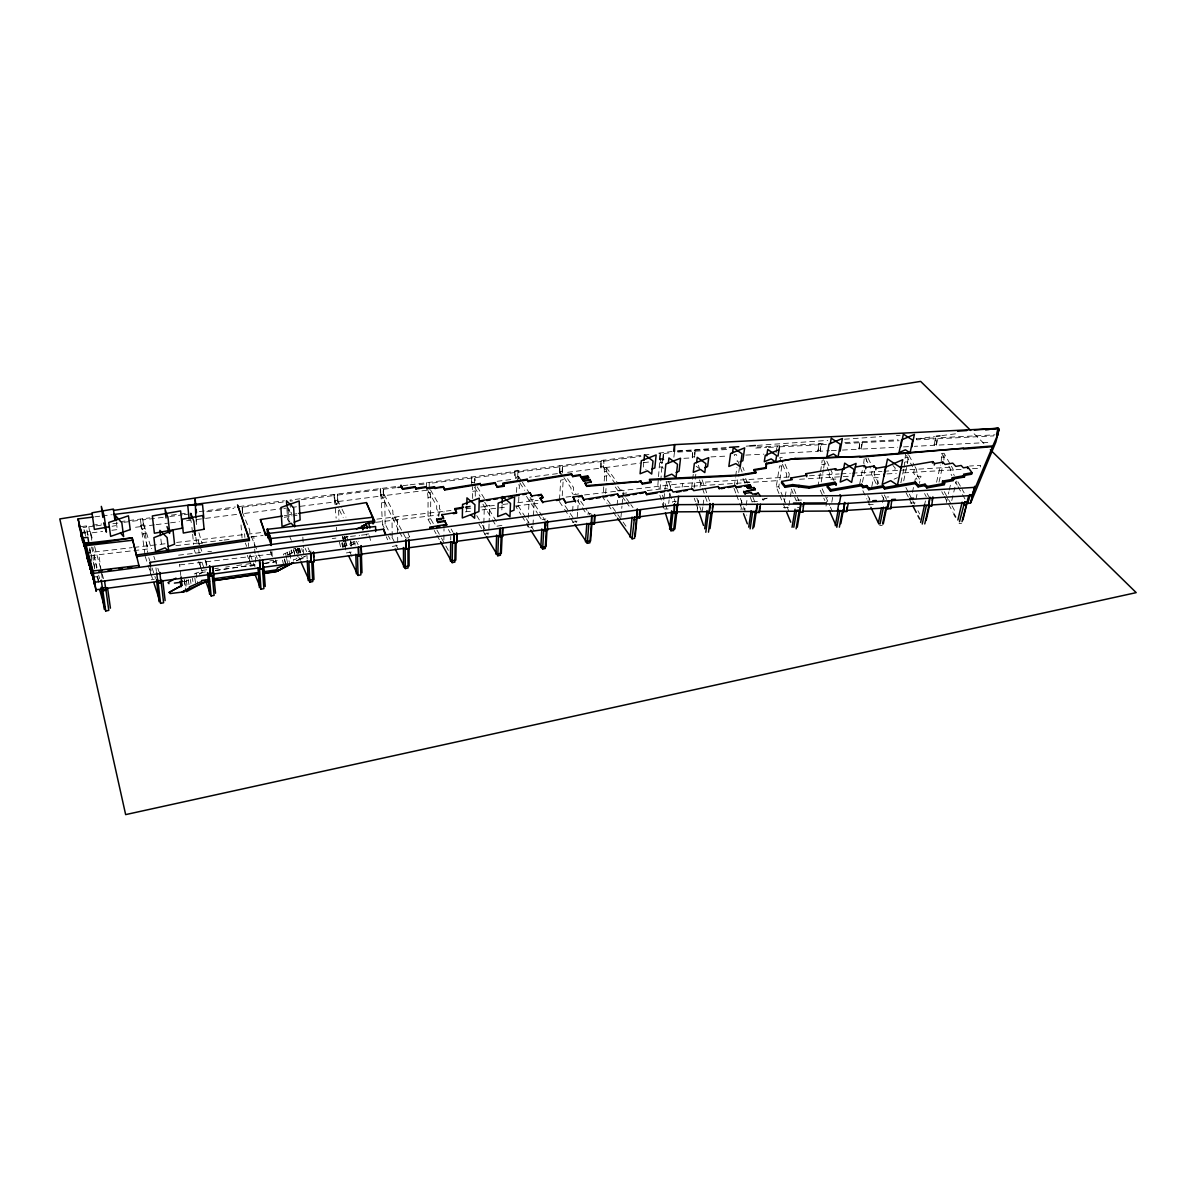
<?xml version="1.0" encoding="UTF-8"?>
<svg xmlns="http://www.w3.org/2000/svg" width="1196" height="1196" viewBox="0 0 1196 1196"><rect width="100%" height="100%" fill="white"/><g stroke="black" fill="none" stroke-linecap="round" stroke-linejoin="round"><path stroke-width="0.75" stroke-dasharray="5 3.75" d="M429.215 487.221L429.229 482.362L429.648 483.393L472.076 477.996L471.971 482.87M426.479 487.564L426.494 482.706L426.912 483.737L417.838 484.888M430.68 524.072L427.989 519.258L428.078 497.506L426.987 488.865M433.311 523.579L430.605 518.765L430.724 497.013L429.633 488.387M438.753 516.552L438.797 512.815L444.209 511.858M443.88 539.845L444.015 528.647M450.728 539.934L450.772 536.421M466.679 511.275L466.829 504.577M471.478 483.468L471.628 476.965L471.299 478.086M472.659 498.538L472.599 486.667M474.618 483.064L474.782 476.561L475.156 480.837M475.305 496.25L475.201 486.189M483.633 530.516L483.797 524.954M483.842 523.101L484.335 506.386L489.657 505.445L489.119 522.144M489.059 523.998L488.775 533.267L483.528 534.238M501.857 509.93L502.051 504.921M514.893 470.641L514.624 477.159L517.689 476.77L518.556 478.564L518.84 472.031L517.973 470.252L514.893 470.641L515.476 478.953M516.552 492.423L516.866 485.247L519.408 484.769L519.094 491.945M517.689 476.77L517.973 470.252M525.403 517.225L518.466 506.282L519.019 493.739M533.027 524.969L533.401 517.584M533.491 515.745L534.343 499.136L529.125 500.063L527.765 527.765L532.938 526.823M662.509 458.517L660.222 488.058L657.636 488.147L659.908 458.606L662.509 458.517L663.601 461.85M559.818 473.317L559.713 465.767L559.818 473.317L529.32 477.204M559.504 499.779L560.715 480.164L563.226 479.686L563.107 475.096M562.613 472.973L562.509 465.408L562.09 471.971L559.309 472.315M562.21 495.742L563.226 479.686M572.615 511.305L573.108 503.95M577.578 512.217L576.935 521.396L571.852 522.323M577.713 510.378L578.475 499.36M600.99 468.085L600.96 460.52L600.99 468.085L566.261 472.495M615.536 484.021L603.188 466.754L603.711 460.176L604.608 476.172L603.89 485.053M603.741 486.817L602.874 497.476L607.045 503.381M605.61 493.455L606.043 488.132M606.641 481.031L606.237 467.307L603.771 467.771L641.774 462.897M617.106 505.235L617.585 499.749M779.867 479.835L782.453 461.387M620.963 517.106L621.95 506.147M622.114 504.323L622.608 498.837M622.772 497.013L623.43 489.702L618.377 490.599M643.822 462.09L643.269 467.666L646.079 469.789M820.576 471.583L822.22 460.146M823.7 468.025L824.747 460.071M659.31 459.623L659.998 453.015L658.682 453.179L660.581 453.987L659.893 460.595L659.31 459.623L666.77 459.727M662.719 459.189L663.406 452.581L663.302 460.161M663.033 507.268L665.783 481.853L671.106 481.719L670.104 490.794M864.185 458.83L863.691 463.315L866.188 463.226L866.681 458.756M668.699 503.501L669.102 499.868M669.297 498.059L669.91 492.617M673.886 457.186L674.439 452.223M788.897 477.025L682.796 483.483L681.182 491.885M683.903 458.307L692.394 457.874L692.783 450.309L695.011 450.189L694.622 457.754L695.011 450.189M692.394 457.874L692.783 450.309M691.602 488.013L693.291 473.96M694.173 487.923L695.863 473.885M904.146 467.158L905.581 453.777M697.178 510.662L697.612 507.044M697.836 505.235L698.733 497.999M700.079 487.146L700.512 483.528L705.804 483.408M903.713 480.867L907.719 461.91L908.063 453.703M702.411 510.528L702.859 506.91M703.084 505.101L703.995 497.865M941.237 461.581L941.611 453.389L944.078 453.314L950.476 464.631M943.898 460.012L944.078 453.314M734.239 486.578L735.45 477.832M735.69 476.083L736.9 467.337M737.035 484.739L738.5 474.244M738.739 472.495L739.472 467.247M741.012 505.504L742.028 498.298M746.199 505.37L747.246 498.164M762.465 499.524L768.774 497.7L762.465 499.524L763.541 500.945M776.084 452.536L777.086 446.003L779.269 445.884L779.732 446.841L778.97 451.744M778.267 452.432L779.269 445.884M779.015 493.619L776.249 486.892L779.523 465.977L782.064 465.902M782.932 496.893L778.775 486.802L779.598 481.584M786.235 477.084L786.714 474.169L782.513 464.272M784.307 502.185L784.89 498.583M785.174 496.789L786.34 489.613M788.822 476.995L789.285 474.079L785.069 464.183M788.882 505.639L790.048 498.463M790.347 496.669L791.528 489.478M780.51 453.284L818.094 451.341L818.722 443.865L820.89 443.761L821.383 444.703L820.262 451.221L829.501 450.743M818.094 451.341L818.722 443.865M820.262 451.221L820.89 443.761M820.262 473.317L818.139 485.471L824.851 500.526M821.248 481.913L823.386 469.759M829.576 472.764L829.052 475.679L830.607 479.073M826.032 506.043L827.632 497.088M831.773 502.32L832.76 496.968M842.433 450.07L859.072 449.203L859.775 441.773L862.451 442.595L861.21 449.098L897.733 447.199M859.072 449.203L859.775 441.773M861.21 449.098L861.912 441.653M859.685 484.066L862.69 468.503M862.495 482.257L864.843 470.148M872.078 471.374L871.51 474.289L876.249 483.857M874.62 471.299L874.052 474.199L878.806 483.767M868.595 502.739L870.015 495.607M871.779 486.697L873.543 477.772L878.671 477.653L877.236 484.784M882.543 502.47L883.65 497.088L888.852 496.953M900.887 482.676L903.787 468.892M914.222 470.013L913.609 472.898L916.973 479.252M912.428 492.363L913.968 485.247M914.342 483.483L915.882 476.367L920.965 476.247L919.41 483.348M915.912 499.33L917.078 494.008M934.39 445.286L935.227 437.9L916.226 438.872L916.809 439.814L935.825 438.842L934.39 445.286L914.387 446.332M936.483 445.181L937.335 437.796L936.483 445.181L990.288 442.385M924.628 504.518L925.42 500.945M936.573 482.212L940.46 465.02M939.01 482.123L942.523 466.649M946.38 502.484L948.847 491.855M949.25 490.076L950.91 482.99M951.777 500.571L956.352 481.106M347.169 536.57L343.925 538.394L347.214 536.69M350.652 545.391L358.307 541.16M185.245 581.809L188.385 580.045M199.403 574.125L202.543 572.406M288.042 554.824L299.359 548.725M277.203 560.446L274.063 562.12L264.884 563.421M288.191 554.615L299.164 548.77M296.668 560.819L306.146 555.781M350.921 545.481L358.77 541.325M199.358 573.886L202.468 572.241M894.07 479.177L897.448 477.682M518.466 506.282L515.939 506.775L520.873 514.594M405.668 537.886L392.886 513.891L392.856 510.841L383.662 493.604L380.956 494.098L382.466 524.655L385.142 524.147L391.077 535.509M427.989 519.258L430.605 518.765M604.608 476.172L607.075 475.709M472.839 491.332L475.44 490.838M604.548 471.598L607.015 471.134M427.779 492.812L430.425 492.333M521.396 480.792L518.451 476.262L515.895 476.741L518.84 481.27M382.122 502.783L384.813 502.29L383.662 493.604M560.341 474.274L559.818 471.702L562.344 471.239M428.078 497.506L430.724 497.013M289.043 522.338L288.116 510.184L290.912 509.675L290.105 505.639M335.373 504.219L338.124 503.71L337.317 499.704L334.566 500.197L336.136 518.122M288.625 514.968L291.42 514.459L290.912 509.675M381.748 498.059L384.454 497.581M471.807 482.75L474.408 482.272M86.575 553.494L90.687 552.746M351.295 552.044L345.749 553.045L345.24 537.124M496.983 526.195L502.365 525.223M392.318 546.452L397.76 545.466L397.506 517.345L392.004 518.317L392.243 539.426M542.356 519.617L545.869 518.974M587.55 514.086L591.018 513.458M141.726 529.125L144.686 528.587L143.864 524.446L140.904 524.969L145 554.72M142.459 533.984L145.404 533.461L144.686 528.587M92.526 577.369L96.682 576.621L96.906 577.384M151.279 579.746L154.254 579.223M308.254 551.625L311.154 551.102M201.048 572.705L205.443 571.912M250.143 566.216L255.884 565.17L254.703 549.099M406.177 538.14L408.972 537.632M298.297 559.459L303.934 558.442M112.095 526.27L115.623 525.642M80.775 532.564L84.841 531.846L83.87 528.483L84.542 533.012M91.793 540.263L90.986 535.36L87.966 535.898L87.129 531.727L90.148 531.188L92.63 539.665M80.894 533.042L84.961 532.31L86.037 536.032M81.029 533.446L85.095 532.728M573.736 494.77L578.864 493.858M250.876 537.094L253.791 536.585L254.569 547.305M198.222 543.941L202.662 543.163M465.379 506.88L472.45 505.714M465.364 507.642L472.435 506.476M284.155 515.76L296.952 513.712M284.244 517.315L297.027 515.267M215.25 570.552L256.961 564.377M264.226 563.361L275.11 561.761M201.855 570.477L207.357 569.7M214.697 568.668L218.375 568.145M225.715 567.113L229.378 566.59M236.718 565.559L244.059 564.527M245.898 564.258L251.399 563.48M269.758 560.894L273.436 560.386L274.108 563.585M215.325 570.432L257.544 564.452M916.226 438.872L934.495 436.525M941.805 435.598L958.235 433.475M81.104 526.614L88.683 525.642L89.76 533.102L102.647 531.458M92.376 525.179L101.615 523.998M120.063 521.665L149.844 517.868M171.372 515.132L178.548 514.22M180.342 513.996L185.724 513.308M199.313 511.589L235.358 506.999M238.961 506.551L284.394 500.765M395.682 486.623L290 500.063L290.299 501.139L293.962 500.661M402.932 485.696L408.359 485.008M410.183 484.784L642.192 455.287M644.031 455.048L651.357 454.121M658.682 453.179L672.092 451.475M82.973 527.526L86.441 527.092L86.306 525.956L87.368 533.401L87.233 532.265L89.61 531.951L89.76 533.102M94.379 526.076L88.833 526.778L88.683 525.642M96.218 525.836L101.765 525.134M112.843 523.728L122.082 522.547M123.936 522.308L140.56 520.2L140.381 519.079L141.337 526.539L133.967 527.466M154.374 524.88L143.64 526.24L142.668 518.78L142.862 519.901L167.993 516.702M169.787 516.478L182.36 514.878M184.154 514.654L189.536 513.966M206.759 511.768L233.818 508.33M242.504 512.546L242.011 506.162L242.28 507.254L284.708 501.842M301.287 499.734L334.626 495.488L334.865 501.931L292.512 507.313M337.706 495.099L380.657 489.627L380.762 496.086L337.93 501.543L337.362 494.038L337.93 501.543M426.882 490.225L383.468 495.742L382.989 488.237L383.378 489.284L396.07 487.669M475.246 477.593L515.76 472.435M518.84 472.031L559.683 466.844M563.017 466.41L601.513 461.507M604.264 461.163L640.936 456.483M664.004 453.553L670.956 452.671M143.445 525.119L141.158 525.418L141.337 526.539M334.237 495.533L333.893 494.471L334.521 500.855L337.586 500.466M380.657 489.627L380.268 488.581L380.373 495.039L383.094 494.695M600.452 467.098L603.188 466.754M111.856 530.291L119.226 529.35M156.168 524.655L168.696 523.056M170.49 522.831L179.445 521.695M186.606 520.783L190.179 520.32M196.607 519.513L203.798 518.601M205.592 518.361L237.929 514.25M244.552 513.413L282.047 508.644M283.826 508.42L287.399 507.956M497.117 481.3L511.798 479.432M643.598 462.673L649.024 461.985M94.843 516.822L100.404 516.134M102.258 515.91L111.512 514.743M180.342 581.884L185.35 581.271L186.053 586.204M194.23 573.96L200.121 571.703L200.016 570.731M90.492 555.677L151.728 548.515M175.842 545.69L222.247 540.263M224.101 540.054L231.516 539.187M251.937 536.795L263.06 535.494M376.262 522.263L439.366 514.878M465.334 511.843L472.764 510.976M482.048 509.885L508.016 506.85M515.446 505.983L539.56 503.157M623.071 493.395L626.779 492.961M647.2 490.569L667.607 488.177M675.037 487.31L779.134 480.523M355.018 541.459L351.086 542.7M293.483 548.859L295.591 548.605L297.445 556.559M290.688 558.218L289.208 551.207L291.361 550.952L291.301 549.981L292.751 556.349M283.497 555.064L283.437 554.137L289.238 551.849M179.819 564.886L271.896 554.047M344.224 542.835L345.076 545.959L346.975 545.735L346.945 544.808L351.116 543.672L350.249 540.547M345.076 545.959L342.998 546.826L341.727 542.117M85.768 553.015L132.128 547.619M133.982 547.409L165.497 543.731M176.619 542.431L245.225 534.448M247.079 534.238L261.909 532.504M376.86 519.124L451.027 510.483M465.872 508.749L473.287 507.896M480.702 507.029L495.533 505.295M502.948 504.428L508.509 503.785M517.778 502.709L538.17 500.332M565.992 497.088L571.553 496.445M584.53 494.935L682.796 483.483M178.593 555.168L200.539 552.567M207.865 551.715L211.528 551.296M368.757 533.954L366.544 534.208L366.574 535.24M332.249 538.529L335.897 538.11M343.207 537.258L348.679 536.615M350.503 536.406L359.637 535.345M361.461 535.135L368.757 534.283L371.044 542.072M677.564 451.012L727.631 447.468M746.184 446.168L749.892 445.899M757.307 445.375L827.782 440.397M844.481 439.216L881.572 436.585M896.402 435.538L900.11 435.269M799.586 479.267L849.788 476.202M857.218 475.739L885.1 474.035M886.969 473.915L896.267 473.347M903.698 472.898L961.33 469.37M972.483 468.683L979.928 468.234L980.63 465.364L969.463 466.036M809.378 475.784L839.158 473.975M841.012 473.855L850.326 473.287M852.18 473.182L881.975 471.359M883.829 471.254L952.704 467.053M677.295 451.101L727.691 448.53M756.978 447.02L826.197 443.492M844.854 442.535L898.017 439.814M677.848 452.058L693.187 451.266M695.414 451.146L728.185 449.472M755.797 448.066L766.681 447.498M768.49 447.409L777.55 446.945L777.086 446.003M779.732 446.841L819.23 444.807M821.383 444.703L826.944 444.419M845.482 443.462L860.298 442.714M862.451 442.595L899.063 440.726M937.918 438.738L993.727 435.882M692.006 456.917L694.218 456.797M817.601 450.384L819.768 450.279M858.549 448.261L860.686 448.156M933.807 444.359L935.9 444.239M710.962 456.902L727.303 456.05M745.811 455.093L763.885 454.151M831.34 450.653L840.594 450.174M903.488 446.9L912.578 446.422M941.058 437.616L994.952 434.851M879.688 525.642L882.259 525.537M959.072 523.414L961.599 523.31M776.249 486.892L778.775 486.802M905.791 457.53L908.272 457.455M941.82 457.126L944.287 457.051M659.848 467.008L662.449 466.918M821.787 464.646L824.298 464.556M905.237 461.985L907.719 461.91M782.259 457.59L779.717 457.679L781.81 462.613M660.087 462.448L662.704 462.359M664.587 509.048L668.101 508.943M910.111 503.023L915.134 502.888M868.251 504.518L873.304 504.383M783.44 507.567L788.583 507.433M740.488 509.107L745.676 508.973M672.66 501.632L676.278 501.543M796.566 500.152L801.858 500.018M752.463 501.707L757.786 501.573M830.846 479.192L836.019 479.073M744.346 482.078L749.593 481.943M797.448 507.268L799.197 507.732M696.162 466.261L699.032 468.369M983.904 443.462L973.2 432.907M289.94 522.069L287.563 519.707L286.861 507.627M892.889 465.438L895.221 468.07L894.922 469.535L892.59 466.903M762.585 498.777L763.661 500.197M606.237 467.307L618.033 483.543M617.779 486.518L625.418 497.058M626.495 498.568L629.769 503.082M630.86 504.592L633.043 507.597M615.282 486.996L618.556 491.511M622.907 497.551L625.074 500.556M626.166 502.066L630.516 508.091M607.404 499.958L611.59 505.863M612.636 507.328L616.807 513.234M617.854 514.714L622.04 520.604M623.086 522.084L626.211 526.509M608.091 504.862L612.262 510.767M613.294 512.247L616.433 516.672M567.472 478.699L573.632 487.639L573.422 490.629L575.515 493.679M580.733 501.274L586.997 510.408M588.043 511.918L590.121 514.968M559.818 471.702L562.897 476.187M563.914 477.667L571.09 488.118L570.881 491.108L572.974 494.157M577.13 500.242L581.301 506.327M582.347 507.852L586.503 513.951M564.99 505.729L569.132 511.903M570.178 513.458L576.397 522.712M559.384 501.573L563.525 507.747M564.572 509.302L569.745 517.031M570.776 518.571L573.886 523.22M522.383 482.302L529.245 492.857M530.097 497.401L542.072 515.865M543.074 517.405L545.062 520.484M519.812 482.78L524.7 490.33M526.509 496.355L537.467 513.293M538.454 514.833L542.446 520.993M526.404 518.795L530.366 525.044M531.353 526.599L535.33 532.848M521.875 516.149L529.783 528.662M935.227 437.9L935.825 438.842M477.219 486.862L484.694 499.091M484.604 502.111L496.968 522.383M474.603 487.34L480.194 496.519M659.998 453.015L660.581 453.987M482.93 504.159L491.466 518.212M492.408 519.782L496.205 526.016M476.785 515.64L481.51 523.564M482.466 525.149L488.132 534.642M478.923 524.057L485.531 535.15M430.53 489.941L439.395 505.415L439.366 508.464L442.072 513.204M451.116 529.006L452.925 532.175M427.869 490.42L436.719 505.923L436.69 508.958L439.395 513.712M448.395 529.529L450.204 532.698M951.388 466.246L953.227 469.475L952.554 472.36L954.333 475.53M957.906 481.839L964.155 492.901M941.611 453.389L945.259 459.862M948.906 466.335L950.73 469.565L950.058 472.45L951.837 475.604M955.395 481.928L957.174 485.098M958.056 486.682L961.614 493.006M962.496 494.576L965.172 499.33M436.899 529.992L440.502 536.421M441.399 538.021L444.987 544.434M445.884 546.049L448.59 550.863M434.253 530.501L436.047 533.715M436.944 535.33L439.635 540.144M944.227 491.631L947.695 497.97M948.563 499.554L951.164 504.293M952.031 505.878L955.514 512.217M941.76 491.72L943.495 494.89M944.362 496.475L947.815 502.813M948.682 504.398L953.018 512.322M908.93 455.317L914.133 465.05M915 466.679L916.734 469.923L916.121 472.809L921.189 482.332M927.109 493.425L928.799 496.609M906.448 455.407L912.503 466.769M924.568 493.529L926.242 496.699M380.956 494.098L398.657 530.411M399.509 532.026L402.903 538.424M391.929 537.139L398.702 550.13M559.713 465.767L560.221 466.769M382.466 524.655L384.155 527.899M388.386 536.032L390.075 539.276M905.91 487.549L908.482 492.513M909.349 494.157L911.92 499.121M912.772 500.78L914.492 504.084M917.915 510.692L919.619 513.996M906.015 492.603L908.571 497.566M909.423 499.21L911.98 504.174M868.102 458.247L870.553 463.136M884.352 494.935L886.744 499.719M865.605 458.337L870.464 468.114M881.781 495.024L884.158 499.808M337.317 499.704L341.249 507.642M342.026 509.227L345.958 517.165M356.453 541.325L358.053 544.569M334.566 500.197L338.483 508.151M339.26 509.735L343.177 517.689M353.642 541.863L355.227 545.107M867.788 495.622L871.002 502.275M343.79 541.265L342.519 536.556L346.496 545.241M349.681 551.819L352.073 556.768M862.884 490.719L866.891 499.031M867.683 500.705L870.09 505.684M342.161 542.476L344.553 547.409M407.941 532.713L409.525 536.869L407.941 533.491M826.825 461.208L832.132 472.674L831.609 475.589L833.956 480.672M823.536 459.638L828.828 471.119M308.015 547.783L309.51 551.072M288.027 507.762L291.675 515.805M305.144 548.336L306.639 551.625M386.278 536.765L387.639 539.77M822.145 488.73L829.635 505.445M830.383 507.119L833.373 513.802M736.781 455.556L736.347 454.615L734.15 454.719L734.568 455.676M297.864 548.216L301.571 556.559M289.881 537.064L291.361 540.413M295.068 548.755L300.256 560.431M471.628 476.965L472.076 477.996M793.875 488.91L798.943 500.825M791.274 489L796.312 500.93M242.19 511.903L249.635 529.828L249.874 532.938M251.25 536.271L258.157 552.926M258.844 554.6L260.235 557.934M783.634 498.568L786.4 505.295M787.103 506.969L789.868 513.697M255.929 555.153L257.29 558.487M779.702 495.294L782.468 502.021M783.156 503.71L785.234 508.749M245.3 542.999L246.675 546.378M250.128 554.824L254.942 566.65M247.288 555.363L248.663 558.741M249.336 560.446L252.087 567.203M742.851 467.202L744.136 470.506M745.646 478.415L747.65 483.558M752.957 497.252L754.96 502.38M739.621 465.618L737.05 458.995L737.17 461.536M740.264 467.277L743.464 475.574M743.06 478.505L745.033 483.647M750.326 497.342L752.299 502.484M736.542 488.237L739.741 496.684M740.369 498.373L742.925 505.131M743.568 506.82L746.753 515.267M734 488.327L735.899 493.395M736.542 495.084L739.083 501.842M739.711 503.531L742.253 510.303M198.94 532.758L201.75 542.565M199.433 544.808L197.235 536.615M200.061 546.497L201.945 551.565M205.099 560.012L206.983 565.08M202.109 562.882L204.008 568.01M194.186 549.712L195.441 553.15M198.581 561.716L199.837 565.14M200.465 566.859L202.348 572.002M380.373 495.039L380.762 496.086M270.595 552.283L271.731 555.452M270.505 550.878L271.627 554.032M698.359 465.244L699.54 468.578M702.112 479.85L709.976 502.23M699.496 479.94L701.888 486.832M702.5 488.551L707.299 502.32M696.864 498.164L699.182 504.966M699.765 506.67L702.097 513.473M694.278 498.269L695.444 501.662M696.012 503.367L698.329 510.169M143.864 524.446L151.548 549.427M153.836 556.275L154.972 559.698M157.842 568.25L158.978 571.688M140.904 524.969L148.543 549.981M148.723 557.65L149.859 561.118M152.146 568.055L155.585 578.475M145.224 556.454L147.497 563.406M148.065 565.14L150.337 572.092M150.905 573.826L153.193 580.778M334.282 494.426L334.626 495.488M668.714 481.614L670.388 486.787M674.275 498.867L675.396 502.305M334.521 500.855L334.865 501.931M659.908 458.606L663.137 468.623M666.067 481.704L667.727 486.877M669.939 493.784L672.705 502.41M662.449 495.159L667.458 511.111M659.848 495.249L664.827 511.215M94.604 546.467L101.615 572.122M102.123 573.871L103.633 579.073M87.129 531.727L88.115 535.12M91.554 547.02L97.011 567.487M96.607 568.13L92.81 547.215M98.64 575.171L99.657 578.7M89.58 548.934L90.597 552.447M91.105 554.226L91.957 557.201M93.393 562.195L94.753 566.949M98.625 580.434L97.474 576.427L98.356 582.482M346.75 536.107L348.051 541.444M344.807 536.974L346.078 541.668M344.403 536.346L345.689 541.04M346.107 542.61L346.975 545.735M342.534 537.168L343.82 541.878M344.239 543.447L345.091 546.572M341.757 543.238L343.028 547.947M339.335 541.908L340.681 547.32M301.766 548.56L302.513 551.73M299.688 548.8L300.435 551.984M299.374 548.246L300.495 553.015M297.834 548.426L298.985 553.838M295.92 549.293L296.653 552.477M293.857 550.444L294.59 553.628M293.528 549.726L295.008 556.08M289.208 551.207L290.658 557.575M287.175 552.089L289.372 562.583M285.515 553.225L286.591 558.009M286.621 558.682L287.698 563.466M284.513 558.921L285.575 563.72M284.558 559.863L285.635 564.647M282.525 560.102L283.587 564.886M275.603 559.892L276.291 563.107M275.678 560.984L276.366 564.183M518.451 476.262L518.974 478.849M287.309 506.147L288.116 510.184M190.463 518.421L191.285 522.532M90.148 531.188L90.986 535.36M196.069 572.929L197.639 583.543M194.813 577.997L195.8 584.545M192.421 578.281L192.915 581.555M84.767 531.159L85.499 536.167M190.388 579.477L190.956 583.454M94.604 568.862L93.004 557.949L99.163 556.888L101.256 571.419M89.805 547.753L91.853 561.657M89.685 550.115L90.208 553.658M188.235 579.716L189.103 585.352M97.384 576.113L98.057 580.733M186.277 579.955L186.98 584.874M101.511 573.228L102.303 578.685M184.244 579.327L185.649 589.194M184.348 580.224L185.275 586.802M180.79 575.53L179.579 564.392M116.371 522.428L117.298 529.335M149.963 568.907L150.831 576.143M145.404 533.461L147.721 552.462M142.862 519.901L143.64 526.24M155.943 567.846L156.377 571.464M160.877 539.037L161.475 544.225M191.943 527.376L192.451 532.534M192.631 534.253L193.662 544.569M195.86 537.154L196.548 544.03M196.009 519.602L196.518 524.745L196.503 518.705M198.745 549.338L199.104 552.926M199.986 561.911L200.704 569.102M150.561 565.932L151.1 571.135M205.862 560.864L206.564 568.055M241.024 524.999L242.055 537.976M244.582 533.745L244.881 537.438M242.28 507.254L242.653 512.038M248.379 542.969L248.648 546.542M249.321 555.482L249.874 562.643M271.926 551.565L272.284 557.037M293.543 560.505L293.483 559.534L295.741 559.265L297.759 557.246M297.714 548.785L298.103 555.901M302.842 537.109L303.38 547.768M303.485 549.547L303.754 554.884M306.983 555.467L307.163 559.04M336.48 527.287L336.599 530.949M338.618 510.288L338.931 519.438M350.966 541.429L351.19 548.501M383.378 489.284L383.468 495.742M384.813 502.29L385.142 524.147M304.726 556.439L296.593 560.789L304.741 556.484"/><path stroke-width="1.5" d="M528.094 480.822L571.524 473.825L572.794 475.873L579.97 474.707L581.346 476.905L587.685 475.873L588.626 477.339L588.567 478.086L587.64 476.636L581.301 477.653L579.91 475.47L572.749 476.621L571.479 474.573L528.064 481.584L527.152 479.222L502.888 483.124L504.174 486.219L497.312 487.325L495.099 483.363L480.971 485.636L480.224 484.26L444.733 489.956L443.372 487.325L426.897 488.656L426.269 486.637L415.939 488.282L415.102 486.608L402.618 488.581L400.959 485.113M426.897 488.656L426.269 486.637M649.398 480.089L739.248 475.694L755.797 472.928L753.794 470.342L766.247 468.279L766.367 463.286L795.37 458.472L860.238 456.468L992.859 445.929L997.628 434.97L996.821 434.761M766.247 468.279L766.367 463.286M434.507 487.445L434.507 486.682L426.897 487.893M435.12 488.641L434.507 486.682M463.6 507.164L454.749 508.629L456.663 512.351L441.907 514.788L443.537 518.81L443.537 518.032L436.6 519.184L437.885 522.562L444.837 521.411L446.706 525.119L443.312 525.687M437.885 522.562L436.6 519.184M443.372 487.325L443.387 486.563L435.12 487.878M444.568 489.642L444.583 488.88M444.733 489.956L443.387 486.563M444.837 521.411L444.852 520.634L437.885 521.8M446.706 525.119L444.852 520.634M450.698 541.698L450.414 561.074L455.84 560.057L456.139 542.461M452.178 562.628L452.477 543.253L455.198 542.73L454.869 562.09L452.178 562.628L440.532 541.743M456.917 542.491L456.618 532.908L457.066 534.029L456.917 542.491L454.151 542.864L453.822 533.281M454.151 542.864L454.271 534.403M456.02 511.873L454.749 508.629M466.829 504.577L466.963 497.865L474.947 504.772L474.618 518.212L470.641 514.743M480.224 484.26L480.239 483.513L444.733 489.194M480.971 485.636L480.239 483.513M495.099 483.363L495.114 482.601L480.986 484.873M497.312 487.325L495.114 482.601M496.669 534.956L495.996 554.226L501.318 553.225L502.455 528.497M497.79 555.751L498.478 536.496L501.154 535.972L500.436 555.228L497.79 555.751L486.473 536.735M503.008 527.914L502.694 536.331L499.958 536.705L499.48 535.584L499.719 528.856M499.958 536.705L500.257 528.288M502.111 503.247L502.35 496.549L510.498 503.426L509.945 516.836L505.893 513.368L497.7 516.567L498.179 503.142L514.594 496.833L514.026 510.199L510.767 511.469M528.064 481.584L527.152 479.222M479.611 500.945L530.037 492.692L531.263 495.622M531.891 496.699L530.037 492.692M540.248 498.463L542.849 497.282L540.248 498.463L541.938 501.348M542.805 498.044L541.16 494.426L531.921 495.936M542.775 502.783L540.278 497.7M541.848 528.901L540.816 547.484L546.034 546.512L547.006 529.798M546.333 529.32L545.241 548.486L542.64 548.994L543.717 529.843M547.2 525.851L547.484 520.843L547.529 530.306L544.838 530.665L544.703 522.861M544.838 530.665L545.316 522.293M542.82 502.021L563.421 498.597L565.768 503.322M571.479 474.573L571.524 473.825M572.749 476.621L572.794 475.873M573.063 496.998L575.44 501.707L573.063 496.998L581.63 495.578L584.022 500.272L581.63 495.578M579.91 475.47L579.97 474.707M581.301 477.653L581.346 476.905M582.273 478.37L583.648 480.553L590.002 479.521L591.347 482.466L589.957 480.269L583.603 481.315L582.228 479.118L588.626 477.339M583.603 481.315L583.648 480.553M591.407 481.704L584.979 483.498L586.788 486.368L640.652 481.54L642.342 484.036L651.102 482.586L649.473 479.342L739.352 474.962L755.902 472.181L755.797 472.928M586.788 486.368L585.038 482.75M587.64 476.636L587.685 475.873M586.862 523.325L585.472 541.818L590.6 540.846L592.035 522.368M589.957 480.269L590.002 479.521M587.341 543.313L588.776 524.252L591.347 523.743L589.882 542.805L587.341 543.313L574.917 524.76M594.352 523.998L594.442 514.594L595.01 515.67L594.352 523.998L591.721 524.356L591.153 523.28L591.661 516.612M591.721 524.356L591.796 514.953M584.082 499.509L617.54 493.933L618.99 497.013L622.503 496.415M618.99 497.013L617.54 493.933M630.157 537.333L632.086 517.091M636.496 482.227L640.727 480.792L642.342 484.036M633.88 519.841L636.407 519.333L634.568 538.305L632.071 538.813L634.598 516.762M640.533 509.616L639.711 517.898L637.109 518.242L636.526 517.18L637.154 510.557M637.109 518.242L637.319 508.898M635.211 536.376L636.99 517.988M640.652 481.54L640.727 480.792M644.001 460.236L644.539 454.659L653.016 461.013L651.7 474.05L647.47 470.85L640.084 473.765L641.34 460.714L656.155 454.943L654.81 467.95L651.88 469.116M639.277 515.177L639.77 510.214M619.065 496.25L645.377 491.84L646.692 494.651L657.292 492.872M646.692 494.651L645.377 491.84M668.4 462.822L668.923 457.948L677.534 464.317L676.069 477.354L671.778 474.154L664.468 477.084L665.858 464.033L680.539 458.232L679.059 471.239L676.144 472.405M673.856 451.281L674.589 444.628L113.366 514.519M674.514 451.49L674.574 444.613L998.406 428.318L999.049 429.244L995.864 442.101L970.883 502.44C961.39 508.689 974.934 481.525 967.699 503.157M646.767 493.903L671.524 489.747L667.906 491.093M671.644 510.782L669.596 529.066L674.933 528.916L678.625 496.37L840.818 495.697L974.351 487.37L974.815 486.279L973.38 492.169M675.725 511.753L673.587 530.62L670.911 530.725L673.034 511.858M674.275 513.413L674.484 503.965L674.275 513.413L676.831 513.069L677.429 503.621M676.831 513.069L677.056 506.91M692.32 489.538L692.409 488.79L673.124 492.034L671.524 489.747M696.58 462.688L697.238 457.335L705.909 463.659L704.803 472.599L700.467 469.43L693.276 472.33L694.353 463.375L708.735 457.634L707.613 466.545L704.758 467.696M704.698 528.796L707.015 510.572M705.819 532.265L708.241 513.473L710.902 513.368L708.481 532.16M760.521 504.278L759.281 512.471L756.335 512.486L756.022 511.44L711.889 511.664L712.173 512.725L709.198 512.74L709.976 503.471M709.198 512.74L710.245 504.518M712.323 508.375L712.966 503.456M710.02 528.647L713.235 504.503M692.409 488.79L693.74 490.659L718.153 486.533L719.304 488.985M732.505 453.105L733.253 447.588L742.058 453.822L740.249 466.739L735.869 463.6L728.842 466.455L730.577 453.523L744.66 447.872L742.851 460.759L740.07 461.895M735.286 485.561L736.258 487.729L735.286 485.561L719.409 488.237L718.153 486.533M743.613 492.005L755.319 489.284L743.613 492.005L745.272 494.187L743.718 491.257M750.983 486.144L746.857 487.564L750.864 486.877L749.877 484.694L736.347 486.981M750.864 486.877L749.877 484.694M751.118 493.186L751.238 492.438L745.377 493.44M746.962 486.817L748.277 488.551L754.003 487.564L755.199 490.016M748.726 527.137L751.118 510.782M750.116 528.886L752.628 511.858L755.274 511.753L752.747 528.782M751.238 492.438L752.553 494.187L758.309 493.2L755.319 494.441M756.022 511.44L756.993 504.876M753.988 526.988L756.425 510.647M756.335 512.486L757.561 504.293M766.771 455.811L767.727 449.427L776.608 455.616L775.621 462.015L771.181 458.905L764.304 461.731L765.261 455.317L779.015 449.711L778.013 456.11M759.281 512.471L759.714 506.506M781.706 481.435L781.466 482.915L784.98 487.37L792.529 486.069L809.034 488.132L834.748 483.692L836.124 485.352L836.393 483.872L835.017 482.212L809.288 486.637L792.769 484.589L785.219 485.875L781.706 481.435L792.305 479.626L790.975 477.966L807.001 475.246L805.76 473.736L835.615 468.683L836.886 470.178L844.197 468.937M784.98 487.37L785.219 485.875M790.735 479.461L790.975 477.966M766.262 464.018L795.37 458.472M792.529 486.069L792.769 484.589M792.051 527.287L795.071 509.197M798.779 486.847L799.033 485.367M793.8 527.227L796.641 510.258L799.257 510.169L796.117 528.826M825.988 502.918L803.802 503.023L802.77 512.232L799.84 512.247L800.857 503.038L793.471 503.068M805.76 473.736L806.762 476.726M797.284 527.152L800.034 510.871M799.84 512.247L800.857 503.038M803.249 506.282L803.802 503.023M809.034 488.132L809.288 486.637M830.263 443.656L831.22 438.199L840.354 444.299L838.052 457.066L833.492 453.987L826.87 456.782L829.127 444L842.403 438.498L840.085 451.221M836.393 483.872L827.303 485.441L827.034 486.922L830.502 491.137L861.284 485.785L862.884 487.654L866.472 487.026L868.745 489.702L882.992 487.206L884.547 489L915.194 483.618L918.08 486.847L924.762 485.666L926.795 487.923L944.302 484.829L944.646 483.348L942.583 481.106L953.646 479.162L953.317 480.628L942.239 482.571L942.583 481.106M830.502 491.137L830.772 489.657L827.303 485.441M835.346 470.148L835.615 468.683M834.748 483.692L835.017 482.212M843.494 469.55L844.675 463.121L854.079 469.475L851.642 482.377L846.962 479.177L840.22 482.093L842.597 469.176L856.082 463.405L853.645 476.262M802.77 512.232L802.426 511.185L837.409 511.006L838.919 502.858L839.308 503.905L972.378 495.473L972.841 494.397L970.883 502.44M835.286 525.657L838.291 509.436M836.796 527.272L839.936 510.378M839.368 527.167L842.537 510.273M843.673 511.664L844.645 502.499L843.673 511.664L846.708 511.469L848.248 503.337M840.803 523.699L843.509 509.287M846.708 511.469L846.768 507.179M795.25 459.204L860.238 456.468M864.065 466.978L864.349 465.513L855.185 467.068M861.284 485.785L861.568 484.305L830.772 489.657M865.695 468.862L865.979 467.397L864.349 465.513M862.884 487.654L863.168 486.174L861.568 484.305M866.472 487.026L866.756 485.546L863.168 486.174M868.745 489.702L869.043 488.222L866.756 485.546M873.798 467.487L874.082 466.021L865.979 467.397M875.801 469.774L876.1 468.309L874.082 466.021M883.994 476.202L887.492 458.965L901.066 467.905M882.992 487.206L883.291 485.726L869.043 488.222M884.547 489L884.846 487.52L883.291 485.726M878.507 522.233L881.452 507.866M880.047 523.953L883.5 507.119M882.603 523.848L886.072 507.014M883.276 523.878L886.625 507.732M895.46 499.285L891.827 499.509L890.721 508.644L887.716 508.838L887.148 507.807L888.478 501.318M887.716 508.838L889.405 500.72M900.738 446.796L903.369 434.148L912.772 440.173L910.081 452.85L905.402 449.816L899.048 452.566L901.664 439.874L914.402 434.432L911.726 447.08M915.194 483.618L915.508 482.138L884.846 487.52M918.08 486.847L918.408 485.367L915.508 482.138M924.762 485.666L925.076 484.186L918.408 485.367M926.795 487.923L927.124 486.458L925.076 484.186M932.446 463.076L932.76 461.626L900.588 467.143M920.636 522.413L924.628 504.518M934.255 465.035L934.569 463.585L932.76 461.626M922.236 524.027L926.362 505.564L928.918 505.474L924.762 523.923M932.162 500.152L932.895 496.923L931.684 506.013L928.709 506.207L929.546 498.717M928.709 506.207L929.905 497.102M926.123 520.484L929.352 506.177M942.583 463.6L942.911 462.149L934.569 463.585M964.783 475.56L952.345 477.742L952.001 479.207L964.439 477.025L964.783 475.56L963.513 474.214L972.049 472.719L971.69 474.184L963.169 475.679L964.439 477.025M860.088 457.186L963.602 448.321M967.504 468.518L967.848 467.053L963.378 467.83L961.135 465.468L955.783 466.395L952.719 463.136L945.064 464.467L942.911 462.149M957.861 520.021L962.137 502.185M959.476 521.74L964.619 502.051L967.16 501.946L962.003 521.635M962.93 519.886L967.235 502.051M970.659 502.978L974.351 487.37M972.916 493.275L992.859 445.929M997.21 435.972L999.049 429.244M175.991 578.146L168.023 582.557L168.98 583.678M184.677 591.781L170.116 593.575L169.144 592.349L182.016 585.322L181.104 576.831M169.159 592.409L182.031 585.367M186.516 591.616L203.933 582.093L209.42 581.286M264.256 573.213L277.038 571.269L293.334 562.539M293.334 562.583L277.038 571.269M293.498 562.494L276.127 571.748L263.18 573.587M168.247 546.617L174.556 544.18L173.046 530.336L153.895 537.632L155.54 551.535L165.078 547.843L168.696 551.461L167.141 537.587L159.89 530.381L160.488 535.569M294.126 522.159L300.136 519.976L299.149 501.019L280.896 507.523L282.047 526.554L291.121 523.25L294.709 526.823L293.663 507.807L286.472 500.735L286.771 505.908M358.053 575.426L360.848 574.872L360.34 555.303L357.514 555.841L358.053 575.426L348.514 555.647M405.295 568.534L408.045 567.995L407.956 548.53L405.175 549.069L405.295 568.534L395.143 549.039M260.997 589.194L263.897 588.626L262.507 568.848L259.577 569.416L260.997 589.194L254.823 573.975M637.049 517.135L639.591 516.627M309.884 582.123L312.739 581.57L311.782 561.896L308.912 562.449L309.884 582.123L301.003 562.105M99.672 589.837L105.711 610.992L108.791 610.394L105.547 587.087M160.593 603.367L163.613 602.769L161.266 582.781L158.216 583.379L160.593 603.367L153.761 582.512M211.154 595.982L214.114 595.399L212.245 575.53L209.255 576.098L211.154 595.982L205.503 580.568M210.122 573.527L213.127 572.959M106.175 587.759L102.437 587.685L105.711 610.992M102.811 590.884L105.921 590.286M158.784 580.822L161.849 580.239M93.423 573.183L83.75 539.501M108.552 526.898L94.379 529.424L91.987 512.8L113.396 509.062L114.876 520.111M927.124 486.458L944.646 483.348M721.068 488.686L724.597 488.088M728.125 487.49L733.417 486.593M737.947 487.445L741.326 486.877M744.704 486.294L749.772 485.441M876.1 468.309L886.176 466.59M626.001 495.832L629.515 495.249M633.028 494.651L636.526 494.068M640.039 493.485L643.553 492.887M660.835 492.274L664.378 491.676M676.547 492.199L680.061 491.616M683.559 491.018L687.072 490.42M438.319 519.677L441.787 519.094M385.575 533.7L383.542 529.185L271.462 544.494L150.218 562.344L150.561 565.932M556.499 500.496L559.937 499.928M578.146 496.908L581.57 496.34M766.352 467.531L753.899 469.609L755.902 472.181M575.5 500.945L565.813 502.559L563.421 498.597M589.314 499.39L592.827 498.807M596.356 498.209L599.869 497.626M603.397 497.043L606.91 496.445M610.438 495.862L613.952 495.279M446.706 524.341L429.753 527.182L429.753 527.959L433.146 527.391M436.525 526.823L439.919 526.255M282.331 516.059L260.399 519.572L265.497 533.79L374.572 520.918L374.602 522.473L366.006 523.758L366.933 527.735M454.734 509.391L461.82 508.225M538.051 495.682L541.13 495.174M91.972 571.09L138.99 565.439L139.08 566.231L132.188 537.871L84.348 543.492L78.951 524.82M453.374 513.667L456.648 513.114M642.416 483.289L651.177 481.839M582.228 479.118L586.982 478.355M260.399 519.572L265.602 535.36L267.605 535.046L270.999 544.494M479.581 501.722L483.184 501.124M486.787 500.541L490.39 499.943M493.993 499.36L497.596 498.762M501.199 498.179L504.787 497.581M508.39 496.998L511.993 496.4M515.596 495.817L519.199 495.234M522.802 494.636L526.404 494.053M527.122 479.97L502.858 483.872L504.174 486.219M497.327 486.578L504.204 485.456M415.102 486.608L415.939 489.044L426.269 487.4M78.114 519.258L84.587 545.077L132.188 537.871L136.837 557.381M298.776 513.413L366.38 502.589L374.572 520.918M91.928 513.832L59.8 518.929L125.655 814.611L1136.2 592.633L990.348 449.786M113.441 510.438C283.587 485.292 452.955 455.526 622.907 429.14L920.636 381.389L970.718 430.44M400.959 485.875L402.633 489.343L415.117 487.37M213.082 580.793L256.931 574.244M136.538 554.989L249.291 538.888L249.411 540.457L136.748 556.589M208.941 579.477L201.541 580.538L201.646 581.495L189.342 586.982L189.431 587.924L183.84 590.974C174.302 596.221 207.192 580.165 209.569 581.256M212.634 578.954L256.991 572.63M264.391 571.583L275.484 569.999L277.397 568.997L277.323 567.906L285.635 564.647L285.575 563.72M213.262 580.718L257.633 574.379M212.813 567.068L213.71 575.216L210.69 575.62L210.451 574.424L160.772 581.092L160.982 582.317L157.902 582.721L157.708 581.51L105.652 588.492L105.816 589.733L102.692 590.151L101.256 580.12L101.406 581.361M213.456 574.02L259.966 567.771L260.25 568.952L263.225 568.549L262.612 559.907M262.567 562.18L262.926 567.367L310.96 560.909L311.289 562.09L314.204 561.701L313.457 551.924L313.711 557.082M361.984 572.779L361.087 545.6L361.67 555.303L358.8 555.692L358.441 554.54L313.86 560.52L314.204 561.701M361.297 554.152L405.818 548.172L406.221 549.308L409.047 548.934L408.598 539.291M408.628 547.798L453.703 541.743M456.468 541.369L499.48 535.584M544.33 529.559L502.2 535.225L502.694 536.331M591.153 523.28L547.006 529.2L547.529 530.306M593.799 522.921L636.526 517.18M673.557 512.202L639.127 516.836L639.711 517.898M675.202 505.175L677.773 504.832M93.303 577.205L96.114 591.033L93.183 572.226L93.497 573.377L678.625 496.37M936.318 436.301L939.966 435.822M985.624 429.962L989.286 429.499M992.934 429.02L998.406 428.318L974.306 430.022M397.879 487.43L401.512 486.981M78.308 520.036L78.174 518.9L93.004 517.061M180.342 581.884L182.45 581.106M98.625 571.075L102.303 570.627M107.819 569.969L111.497 569.535M118.853 568.653L122.53 568.205M128.047 567.547L131.724 567.113M132.502 540.248L86.112 545.645L84.348 543.492L78.891 523.669M174.407 583.095L179.819 582.392M362.851 529.858L361.94 526.135L366.036 524.64M361.954 526.748L356.468 528.976M267.814 537.886L267.231 529.125L270.61 538.559L375.589 526.509L375.694 531.517M84.258 543.447L88.728 542.939L87.906 537.348L83.421 537.856M267.231 529.32L372.898 517.255L373.047 523.968M586.847 485.606L636.571 481.48M963.438 449.053L992.68 446.646M729.485 447.349L738.769 446.691M749.892 445.899L755.453 445.51M957.607 431.203L966.876 430.545M872.721 500.72L876.309 500.496M909.962 498.373L913.595 498.134M969.657 495.114L972.288 494.426M837.409 511.006L843.12 510.632M846.155 510.438L887.148 507.807M928.096 505.175L890.153 507.612L890.721 508.644M967.385 502.664L931.071 504.996L931.684 506.013M963.498 504.996L966.039 504.906M676.502 511.858L708.929 511.679M758.967 511.425L799.481 511.2M964.619 502.051L966.951 502.484M952.345 477.742L953.646 479.162M120.467 532.982L123.651 536.645L121.828 522.787L115.444 515.521L116.132 520.709M839.951 494.636L840.818 495.697L839.308 503.905L677.684 504.667L94.813 582.243L94.663 581.002M754.003 487.564L755.319 489.284M758.309 493.2L760.178 495.637M967.848 467.053L972.049 472.719M617.465 518.152L632.071 538.813M998.63 430.231L997.838 429.08L996.597 434.103L997.449 435.688M530.77 530.232L542.64 548.994M541.16 494.426L542.849 497.282M953.885 513.906L955.604 517.076M912.832 505.833L916.256 512.441M917.96 515.745L919.664 519.064M441.907 514.788L443.537 518.032M870.897 507.343L878.896 523.983M384.933 533.745L383.542 529.185M829.336 510.557L836.049 525.597M374.602 522.473L366.38 502.589M249.411 540.457L237.526 504.891M786.609 512.112L790.75 522.204M743.523 513.682L747.321 523.818M193.737 531.144L195.262 535.27L193.887 521.486L190.837 513.308L191.345 518.466M167.006 526.584L169.413 533.431M249.291 538.888L237.989 506.013L238.109 507.582M698.898 511.858L703.517 525.463M665.38 512.979L670.911 530.725M83.421 541.923L87.383 558.936M103.633 522.951L104.56 526.001M105.024 527.526L106.429 532.145L104.112 515.521L101.316 506.371L102.856 517.42M82.046 537.079L84.019 545.869M369.893 528.124L368.488 521.919M366.006 523.758L367.366 528.423M363.838 524.88L364.735 527.989M361.94 526.135L362.837 529.245M93.109 571.733L85.992 544.853M84.587 545.077L94.454 579.836M80.85 532.848L82.674 541.205M86.575 553.494L88.549 563.211M89.252 562.957L91.479 573.587L91.255 572.809M91.957 572.465L94.499 584.575L93.976 582.527M81.193 535.972L81.657 537.602M82.389 540.173L82.883 541.952M87.159 558.188L87.592 559.668M90.014 568.429L90.298 569.64L87.921 558.263L89.027 565.155L88.624 563.705M92.75 578.146C93.751 583.244 91.868 570.985 90.687 568.01L91.838 575.082L91.315 573.243M262.926 567.367L263.225 568.549M159.95 573.572L159.741 572.361L160.982 582.317M84.183 546.497L83.735 545.152M81.448 536.899L78.174 518.9M101.077 587.341L104.261 609.287M104.56 580.942L105.816 589.733M107.565 588.043L110.421 608.151M180.282 581.361L181.03 586.817M150.218 562.344L150.412 563.944M102.692 590.151L102.542 588.91L95.964 589.792L96.114 591.033M156.661 572.764L157.902 582.721M156.482 579.866L159.083 601.693M162.806 580.583L165.123 600.571M93.363 572.211L93.497 573.377M79.37 526.838L79.504 527.974M169.712 533.072L167.978 517.524L165.078 509.361L166.035 517.973M189.147 519.154L187.757 505.445L202.543 504.577L203.843 518.257M195.815 505.893L195.142 499.046L195.845 517.883M196.144 509.302L196.473 512.725M207.521 572.63L209.599 594.322M210.69 575.62L209.614 565.723L210.451 574.424M212.903 566.53L215.534 593.231M157.962 580.18L158.216 583.379M259.637 560.311L260.25 568.952M259.472 560.849L259.966 567.771M257.962 567.771L259.397 587.565M263.838 566.71L265.228 586.474M267.934 535.957L267.485 529.11L270.864 538.529L271.328 545.451M265.497 533.79L265.602 535.36M270.61 538.559L271.058 545.436M310.87 553.494L311.289 562.09M310.541 552.328L310.96 560.909M307.252 560.834L308.239 580.523L313.965 579.462L313.113 561.567M209.121 572.914L209.255 576.098M358.576 547.14L358.8 555.692M358.247 547.693L358.441 554.54M355.81 554.241L356.363 573.826M401.796 486.862L401.796 487.624M406.221 549.308L405.758 539.665L405.818 548.172M403.441 547.499L403.575 566.964L409.092 565.947L409.017 540.428M402.618 488.581L402.633 489.343M415.939 488.282L415.939 489.044M462.568 504.488L462.314 517.943L478.908 511.559L479.267 498.149L462.568 504.488M885.698 467.158L882.2 484.455L890.691 480.672L897.448 485.187L902.741 459.713L885.698 467.158M130.214 529.619L110.645 536.376L108.746 522.503L128.45 515.805L130.214 529.619M182.435 528.139L154.374 533.237L152.341 515.954L180.626 510.916L182.435 528.139M204.112 529.26L183.317 533.042L181.867 519.273L202.797 515.506L204.112 529.26"/></g></svg>
